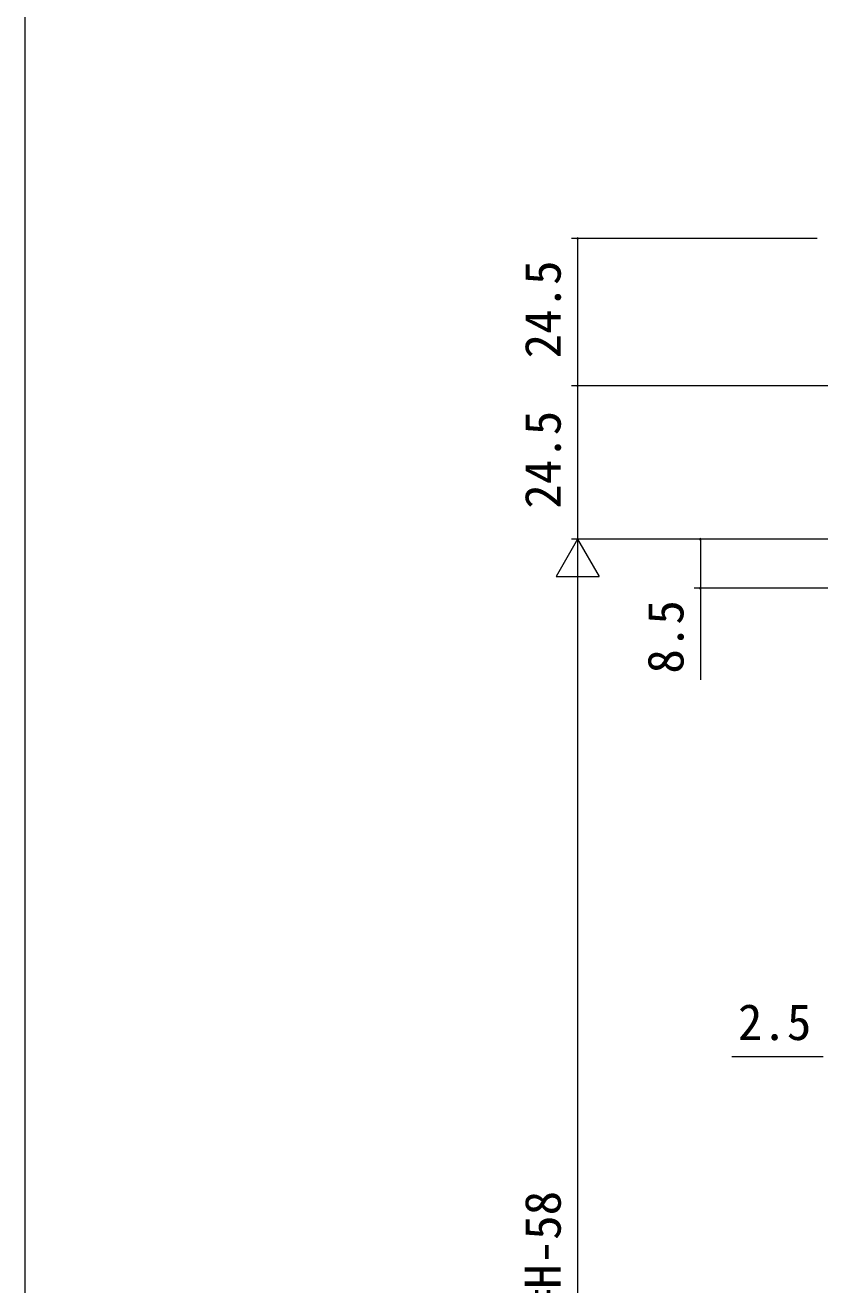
# Model space of a CAD drawing. Units: millimetres, scale not verified. Extents: x -1188 to -198, y -840 to 760.
# Drawn here: x -1188 to -1058.6, y 258.6 to 463.8 of the extents above; entities that cross this region are included whole.
import ezdxf
from ezdxf.enums import TextEntityAlignment as Align

# ---------------------------------------------------------------- set-up
doc = ezdxf.new("R2010")
doc.units = ezdxf.units.MM
doc.header["$LTSCALE"] = 4
doc.layers.add('0-2_YKK_ZWAK', color=7, linetype='Continuous', lineweight=9)
doc.layers.add('0-3_YKK_D', color=6, linetype='Continuous', lineweight=9)
doc.styles.add('ＭＳ ゴシック', font='')
doc.styles.get('ＭＳ ゴシック').set_extended_font_data('MS Gothic')

msp = doc.modelspace()

# ---------------------------------------------------------------- linework, layer by layer
at = {"layer": '0-2_YKK_ZWAK'}
msp.add_line((-1188, -840), (-1188, 720), dxfattribs=at)
at = {"layer": '0-3_YKK_D'}
for p, q in [((-1059, 429.066), (-1099, 429.066)), ((-1098, 429.066), (-1098, 405.066)), ((-1054.5, 405.066), (-1099, 405.066)), ((-1054.5, 405.066), (-1099, 405.066)), ((-1098, 405.066), (-1098, 380.066)), ((-1098, 380.066), (-1101.5, 374.004)), ((-1062, 380.066), (-1099, 380.066)), ((-1061, 380.066), (-1099, 380.066)), ((-1098, 380.066), (-1098, 367.942)), ((-1098, 380.066), (-1094.5, 374.004)), ((-996, 380.066), (-1079, 380.066)), ((-1078, 380.066), (-1078, 372.071)), ((-1101.5, 374.004), (-1094.5, 374.004)), ((-1098, 373.066), (-1098, 145.069)), ((-1004.5, 372.071), (-1079, 372.071)), ((-1078, 372.071), (-1078, 357.171)), ((-1058, 295.694), (-1072.9, 295.694))]:
    msp.add_line(p, q, dxfattribs=at)
for centre, start, end in [((-1098, 429.066), 90, 270), ((-1098, 429.066), 270, 90), ((-1098, 405.066), 90, 270), ((-1098, 405.066), 90, 270), ((-1098, 405.066), 270, 90), ((-1098, 405.066), 270, 90), ((-1078, 380.066), 90, 270), ((-1078, 380.066), 270, 90), ((-1078, 372.071), 90, 270), ((-1078, 372.071), 270, 90)]:
    msp.add_arc(centre, 0.106, start, end, dxfattribs=at)

# ---------------------------------------------------------------- texts
at = {"layer": '0-3_YKK_D', "color": 4, "style": 'ＭＳ ゴシック'}
for s, p in [('24.5', (-1099, 409.546)), ('24.5', (-1099, 385.046)), ('8.5', (-1079, 358.171)), ('DH=H-58', (-1099, 245.948))]:
    msp.add_text(s, height=5.865, rotation=90, dxfattribs=at).set_placement(p, align=Align.BOTTOM_LEFT)
msp.add_text('2.5', height=5.865, dxfattribs=at).set_placement((-1071.9, 296.694), align=Align.BOTTOM_LEFT)

doc.saveas('drawing.dxf')
